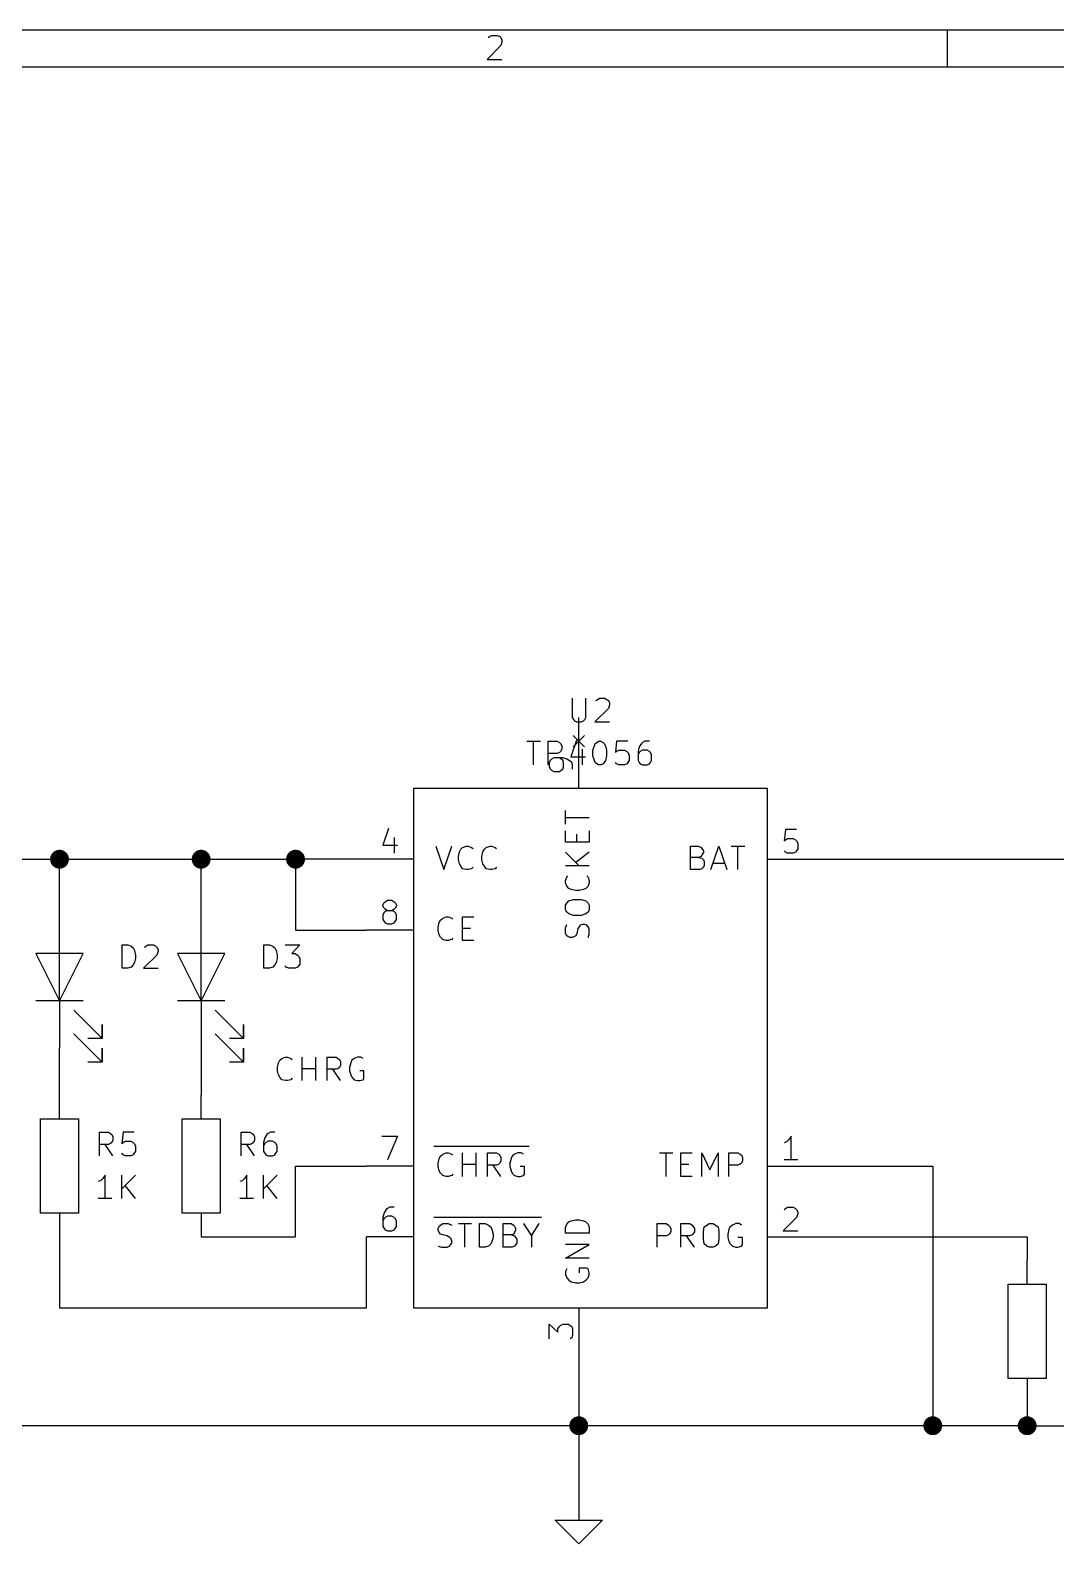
# Model space of a CAD drawing. Extents: x 10 to 410, y -287 to -10.
# Drawn here: x 60.7 to 115.8, y -91.4 to -10 of the extents above; entities that cross this region are included whole.
import ezdxf

# ---------------------------------------------------------------- set-up
doc = ezdxf.new("R2010")
doc.units = 0
doc.header["$MEASUREMENT"] = 0
for name, color, linetype in [('CYAN2', 4, 'CONTINUOUS'), ('GREEN2', 3, 'CONTINUOUS'), ('RED2', 1, 'CONTINUOUS')]:
    doc.layers.add(name, color=color, linetype=linetype)

msp = doc.modelspace()

# ---------------------------------------------------------------- linework, layer by layer
at = {"layer": 'CYAN2', "linetype": 'CONTINUOUS'}
for p, q in [((89.8144, -45.9486), (89.8144, -46.99)), ((90.551, -46.99), (90.551, -45.9486)), ((91.0844, -46.0756), (91.1606, -46.0248)), ((91.1606, -46.0248), (91.2876, -45.9486)), ((91.2876, -45.9486), (91.567, -45.9486)), ((91.567, -45.9486), (91.694, -46.0248)), ((91.694, -46.0248), (91.7702, -46.0756)), ((91.7702, -46.0756), (91.821, -46.2026)), ((91.821, -46.3042), (91.7702, -46.5074)), ((91.821, -46.2026), (91.821, -46.3042)), ((89.8144, -46.99), (89.8906, -47.0916)), ((89.8906, -47.0916), (89.9414, -47.1678)), ((89.9414, -47.1678), (90.0684, -47.2186)), ((90.0684, -47.2186), (90.297, -47.2186)), ((90.297, -47.2186), (90.424, -47.1678)), ((90.424, -47.1678), (90.5002, -47.0916)), ((90.5002, -47.0916), (90.551, -46.99)), ((91.7702, -46.5074), (91.0336, -47.2186)), ((91.0336, -47.2186), (91.821, -47.2186)), ((87.376, -48.26), (88.1126, -48.26)), ((87.7316, -49.53), (87.7316, -48.26)), ((88.519, -49.53), (88.519, -48.26)), ((88.519, -48.26), (89.0016, -48.26)), ((89.0016, -48.26), (89.1286, -48.3362)), ((89.1286, -48.3362), (89.1794, -48.387)), ((89.1794, -48.8188), (89.1286, -48.8696)), ((89.1794, -48.387), (89.2556, -48.514)), ((89.2556, -48.6918), (89.1794, -48.8188)), ((89.2556, -48.514), (89.2556, -48.6918)), ((90.043, -48.2092), (89.7382, -49.0982)), ((90.3478, -48.6918), (90.3478, -49.53)), ((90.932, -48.7426), (91.0082, -48.514)), ((90.932, -49.0474), (90.932, -48.7426)), ((91.0082, -48.514), (91.059, -48.387)), ((91.059, -48.387), (91.1352, -48.3362)), ((91.1352, -48.3362), (91.2368, -48.26)), ((91.2368, -48.26), (91.3638, -48.26)), ((91.3638, -48.26), (91.4908, -48.3362)), ((91.4908, -48.3362), (91.5416, -48.387)), ((91.5416, -48.387), (91.6178, -48.514)), ((91.6178, -48.514), (91.6686, -48.7426)), ((91.6686, -48.7426), (91.6686, -49.0474)), ((92.202, -48.26), (92.1512, -48.8696)), ((92.1512, -48.8696), (92.202, -48.8188)), ((92.8116, -48.26), (92.202, -48.26)), ((92.202, -48.8188), (92.329, -48.7426)), ((92.329, -48.7426), (92.6338, -48.7426)), ((92.6338, -48.7426), (92.7608, -48.8188)), ((92.7608, -48.8188), (92.8116, -48.8696)), ((93.4212, -48.5648), (93.3704, -48.8188)), ((93.3704, -48.8188), (93.3704, -49.3014)), ((93.5482, -48.387), (93.4212, -48.5648)), ((93.472, -48.8188), (93.4212, -48.8696)), ((93.599, -48.7426), (93.472, -48.8188)), ((93.599, -48.3362), (93.5482, -48.387)), ((93.726, -48.26), (93.599, -48.3362)), ((93.853, -48.7426), (93.599, -48.7426)), ((93.98, -48.26), (93.726, -48.26)), ((93.98, -48.8188), (93.853, -48.7426)), ((94.0308, -48.8696), (93.98, -48.8188)), ((89.0016, -48.9204), (88.519, -48.9204)), ((89.1286, -48.8696), (89.0016, -48.9204)), ((89.7382, -49.0982), (90.5256, -49.0982)), ((91.0082, -49.3014), (90.932, -49.0474)), ((91.059, -49.403), (91.0082, -49.3014)), ((91.1352, -49.4792), (91.059, -49.403)), ((91.2368, -49.53), (91.1352, -49.4792)), ((91.3638, -49.53), (91.2368, -49.53)), ((91.4908, -49.4792), (91.3638, -49.53)), ((91.5416, -49.403), (91.4908, -49.4792)), ((91.6178, -49.3014), (91.5416, -49.403)), ((91.6686, -49.0474), (91.6178, -49.3014)), ((92.202, -49.4792), (92.1512, -49.403)), ((92.329, -49.53), (92.202, -49.4792)), ((92.6338, -49.53), (92.329, -49.53)), ((92.7608, -49.4792), (92.6338, -49.53)), ((92.8116, -49.403), (92.7608, -49.4792)), ((92.8116, -48.8696), (92.8878, -48.9966)), ((92.8878, -49.3014), (92.8116, -49.403)), ((92.8878, -48.9966), (92.8878, -49.3014)), ((93.4212, -48.8696), (93.3704, -48.9966)), ((93.3704, -49.3014), (93.4212, -49.403)), ((93.4212, -49.403), (93.472, -49.4792)), ((93.472, -49.4792), (93.599, -49.53)), ((93.599, -49.53), (93.853, -49.53)), ((93.853, -49.53), (93.98, -49.4792)), ((93.98, -49.4792), (94.0308, -49.403)), ((94.0816, -48.9966), (94.0308, -48.8696)), ((94.0308, -49.403), (94.0816, -49.3014)), ((94.0816, -49.3014), (94.0816, -48.9966)), ((89.4588, -52.7304), (89.4588, -51.9938)), ((90.7288, -52.3748), (89.4588, -52.3748)), ((89.4588, -53.6956), (89.4588, -53.086)), ((90.7288, -53.6956), (89.4588, -53.6956)), ((90.0684, -53.6956), (90.0684, -53.2638)), ((90.7288, -53.086), (90.7288, -53.6956)), ((82.4738, -53.8988), (82.9056, -55.1688)), ((82.9056, -55.1688), (83.3374, -53.8988)), ((83.693, -54.4576), (83.7438, -54.2036)), ((83.693, -54.6354), (83.693, -54.4576)), ((83.7438, -54.2036), (83.82, -54.0766)), ((83.82, -54.0766), (83.9216, -53.975)), ((83.9216, -53.975), (84.1248, -53.8988)), ((84.1248, -53.8988), (84.2264, -53.8988)), ((84.2264, -53.8988), (84.4042, -53.975)), ((84.4042, -53.975), (84.4804, -54.0258)), ((84.963, -54.4576), (85.0138, -54.2036)), ((84.963, -54.6354), (84.963, -54.4576)), ((85.0138, -54.2036), (85.09, -54.0766)), ((85.09, -54.0766), (85.1916, -53.975)), ((85.1916, -53.975), (85.3948, -53.8988)), ((85.3948, -53.8988), (85.4964, -53.8988)), ((85.4964, -53.8988), (85.6742, -53.975)), ((85.6742, -53.975), (85.7504, -54.0258)), ((89.4588, -54.229), (90.1954, -54.9656)), ((90.7288, -54.229), (90.0176, -54.7878)), ((96.1898, -55.1688), (96.1898, -53.8988)), ((96.1898, -53.8988), (96.6216, -53.8988)), ((96.6216, -54.5084), (96.1898, -54.5084)), ((96.6216, -53.8988), (96.7486, -53.975)), ((96.7486, -54.4576), (96.6216, -54.5084)), ((96.6216, -54.5084), (96.7994, -54.5592)), ((96.7486, -53.975), (96.7994, -54.0258)), ((96.7994, -54.3814), (96.7486, -54.4576)), ((96.7994, -54.0258), (96.8756, -54.1528)), ((96.8756, -54.2544), (96.7994, -54.3814)), ((96.7994, -54.5592), (96.8756, -54.6354)), ((96.8756, -54.1528), (96.8756, -54.2544)), ((97.282, -55.1688), (97.7138, -53.8988)), ((97.7138, -53.8988), (98.1456, -55.1688)), ((98.3742, -53.8988), (99.1108, -53.8988)), ((98.7298, -55.1688), (98.7298, -53.8988)), ((83.7438, -54.864), (83.693, -54.6354)), ((83.82, -54.991), (83.7438, -54.864)), ((83.9216, -55.118), (83.82, -54.991)), ((84.1248, -55.1688), (83.9216, -55.118)), ((84.2264, -55.1688), (84.1248, -55.1688)), ((84.4042, -55.118), (84.2264, -55.1688)), ((84.4804, -55.0418), (84.4042, -55.118)), ((85.0138, -54.864), (84.963, -54.6354)), ((85.09, -54.991), (85.0138, -54.864)), ((85.1916, -55.118), (85.09, -54.991)), ((85.3948, -55.1688), (85.1916, -55.118)), ((85.4964, -55.1688), (85.3948, -55.1688)), ((85.6742, -55.118), (85.4964, -55.1688)), ((85.7504, -55.0418), (85.6742, -55.118)), ((90.7288, -54.9656), (89.4588, -54.9656)), ((96.6978, -55.1688), (96.1898, -55.1688)), ((96.7994, -55.118), (96.6978, -55.1688)), ((96.8756, -55.0418), (96.7994, -55.118)), ((96.8756, -54.6354), (96.9264, -54.737)), ((96.9264, -54.9402), (96.8756, -55.0418)), ((96.9264, -54.737), (96.9264, -54.9402)), ((97.409, -54.8132), (98.0186, -54.8132)), ((89.4588, -55.753), (89.535, -55.5752)), ((89.4588, -55.88), (89.4588, -55.753)), ((89.535, -56.0578), (89.4588, -55.88)), ((89.535, -55.5752), (89.5858, -55.499)), ((89.6366, -56.1848), (89.535, -56.0578)), ((89.7636, -56.2356), (89.6366, -56.1848)), ((90.551, -56.1848), (90.424, -56.2356)), ((90.678, -56.0578), (90.551, -56.1848)), ((90.6018, -55.499), (90.678, -55.5752)), ((90.678, -55.5752), (90.7288, -55.753)), ((90.7288, -55.88), (90.678, -56.0578)), ((90.7288, -55.753), (90.7288, -55.88)), ((89.4588, -57.0738), (89.535, -56.9722)), ((89.535, -56.9722), (89.6366, -56.8452)), ((89.6366, -56.8452), (89.8906, -56.769)), ((90.0176, -56.2864), (89.7636, -56.2356)), ((89.8906, -56.769), (90.297, -56.769)), ((90.1954, -56.2864), (90.0176, -56.2864)), ((90.424, -56.2356), (90.1954, -56.2864)), ((90.297, -56.769), (90.551, -56.8452)), ((90.551, -56.8452), (90.678, -56.9722)), ((90.678, -56.9722), (90.7288, -57.0738)), ((82.7278, -57.8866), (82.8548, -57.785)), ((82.8548, -57.785), (83.0326, -57.7088)), ((83.0326, -57.7088), (83.1342, -57.7088)), ((83.1342, -57.7088), (83.3374, -57.785)), ((83.3374, -57.785), (83.3882, -57.8358)), ((83.9216, -58.9788), (83.9216, -57.7088)), ((83.9216, -57.7088), (84.5312, -57.7088)), ((89.4588, -57.3278), (89.4588, -57.0738)), ((89.535, -57.4548), (89.4588, -57.3278)), ((89.6366, -57.5564), (89.535, -57.4548)), ((89.8906, -57.6326), (89.6366, -57.5564)), ((90.297, -57.6326), (89.8906, -57.6326)), ((90.551, -57.5564), (90.297, -57.6326)), ((90.678, -57.4548), (90.551, -57.5564)), ((90.7288, -57.3278), (90.678, -57.4548)), ((90.7288, -57.0738), (90.7288, -57.3278)), ((82.6008, -58.2676), (82.6516, -58.0136)), ((82.6008, -58.4454), (82.6008, -58.2676)), ((82.6516, -58.674), (82.6008, -58.4454)), ((82.6516, -58.0136), (82.7278, -57.8866)), ((83.9216, -58.3184), (84.3534, -58.3184)), ((89.4588, -58.293), (89.535, -58.1152)), ((89.4588, -58.5978), (89.4588, -58.293)), ((89.535, -58.7248), (89.4588, -58.5978)), ((90.0684, -58.5978), (90.0176, -58.7248)), ((90.1192, -58.3438), (90.0684, -58.5978)), ((90.1954, -58.2422), (90.1192, -58.3438)), ((90.2462, -58.166), (90.1954, -58.2422)), ((90.3732, -58.1152), (90.2462, -58.166)), ((90.5002, -58.1152), (90.3732, -58.1152)), ((90.6018, -58.166), (90.5002, -58.1152)), ((90.678, -58.2422), (90.6018, -58.166)), ((90.7288, -58.3438), (90.678, -58.2422)), ((90.7288, -58.6486), (90.7288, -58.3438)), ((65.6082, -60.4774), (65.6082, -59.2074)), ((65.6082, -59.2074), (65.913, -59.2074)), ((65.913, -59.2074), (66.0908, -59.2836)), ((66.0908, -59.2836), (66.1924, -59.3852)), ((66.1924, -59.3852), (66.2686, -59.5122)), ((66.802, -59.3344), (66.8782, -59.2836)), ((66.8782, -59.2836), (66.9798, -59.2074)), ((66.9798, -59.2074), (67.2846, -59.2074)), ((67.2846, -59.2074), (67.4116, -59.2836)), ((67.4116, -59.2836), (67.4624, -59.3344)), ((67.4624, -59.3344), (67.5386, -59.4614)), ((73.2282, -60.4774), (73.2282, -59.2074)), ((73.2282, -59.2074), (73.533, -59.2074)), ((73.533, -59.2074), (73.7108, -59.2836)), ((73.7108, -59.2836), (73.8124, -59.3852)), ((73.8124, -59.3852), (73.8886, -59.5122)), ((74.3712, -59.2074), (75.1586, -59.2074)), ((75.1586, -59.2074), (74.7268, -59.69)), ((82.7278, -58.801), (82.6516, -58.674)), ((82.8548, -58.928), (82.7278, -58.801)), ((83.0326, -58.9788), (82.8548, -58.928)), ((83.1342, -58.9788), (83.0326, -58.9788)), ((83.3374, -58.928), (83.1342, -58.9788)), ((83.3882, -58.8518), (83.3374, -58.928)), ((84.5312, -58.9788), (83.9216, -58.9788)), ((89.5858, -58.7756), (89.535, -58.7248)), ((89.7128, -58.8264), (89.5858, -58.7756)), ((89.8144, -58.8264), (89.7128, -58.8264)), ((89.9414, -58.7756), (89.8144, -58.8264)), ((90.0176, -58.7248), (89.9414, -58.7756)), ((90.678, -58.8264), (90.7288, -58.6486)), ((66.2686, -60.1726), (66.1924, -60.2996)), ((66.2686, -59.5122), (66.3194, -59.7662)), ((66.3194, -59.944), (66.2686, -60.1726)), ((66.3194, -59.7662), (66.3194, -59.944)), ((67.4624, -59.7662), (66.7512, -60.4774)), ((67.5386, -59.563), (67.4624, -59.7662)), ((67.5386, -59.4614), (67.5386, -59.563)), ((73.8886, -60.1726), (73.8124, -60.2996)), ((73.8886, -59.5122), (73.9394, -59.7662)), ((73.9394, -59.944), (73.8886, -60.1726)), ((73.9394, -59.7662), (73.9394, -59.944)), ((74.7268, -59.69), (74.9046, -59.69)), ((74.9046, -59.69), (75.0316, -59.7662)), ((75.0316, -59.7662), (75.0824, -59.817)), ((75.0824, -59.817), (75.1586, -59.944)), ((75.1586, -60.2488), (75.0824, -60.3504)), ((75.1586, -59.944), (75.1586, -60.2488)), ((65.913, -60.4774), (65.6082, -60.4774)), ((66.0908, -60.4266), (65.913, -60.4774)), ((66.1924, -60.2996), (66.0908, -60.4266)), ((66.7512, -60.4774), (67.5386, -60.4774)), ((73.533, -60.4774), (73.2282, -60.4774)), ((73.7108, -60.4266), (73.533, -60.4774)), ((73.8124, -60.2996), (73.7108, -60.4266)), ((74.422, -60.4266), (74.3712, -60.3504)), ((74.549, -60.4774), (74.422, -60.4266)), ((74.9046, -60.4774), (74.549, -60.4774)), ((75.0316, -60.4266), (74.9046, -60.4774)), ((75.0824, -60.3504), (75.0316, -60.4266)), ((73.9648, -65.8114), (74.0156, -65.5574)), ((73.9648, -65.9892), (73.9648, -65.8114)), ((74.0156, -65.5574), (74.0918, -65.4304)), ((74.0918, -65.4304), (74.1934, -65.3288)), ((74.1934, -65.3288), (74.3966, -65.2526)), ((74.3966, -65.2526), (74.4982, -65.2526)), ((74.4982, -65.2526), (74.676, -65.3288)), ((74.676, -65.3288), (74.7522, -65.3796)), ((75.2856, -66.5226), (75.2856, -65.2526)), ((75.2856, -65.8622), (76.0222, -65.8622)), ((76.0222, -66.5226), (76.0222, -65.2526)), ((76.6318, -66.5226), (76.6318, -65.2526)), ((76.6318, -65.2526), (77.1144, -65.2526)), ((77.1144, -65.913), (76.6318, -65.913)), ((77.343, -66.5226), (76.9366, -65.913)), ((77.1144, -65.2526), (77.216, -65.3288)), ((77.216, -65.8622), (77.1144, -65.913)), ((77.216, -65.3288), (77.2922, -65.3796)), ((77.2922, -65.8114), (77.216, -65.8622)), ((77.2922, -65.3796), (77.343, -65.5066)), ((77.343, -65.6844), (77.2922, -65.8114)), ((77.343, -65.5066), (77.343, -65.6844)), ((77.9018, -65.5574), (77.8256, -65.8114)), ((77.8256, -65.8114), (77.8256, -65.9892)), ((77.9526, -65.4304), (77.9018, -65.5574)), ((78.0796, -65.3288), (77.9526, -65.4304)), ((78.2574, -65.2526), (78.0796, -65.3288)), ((78.4352, -65.2526), (78.2574, -65.2526)), ((78.5622, -65.3288), (78.4352, -65.2526)), ((74.0156, -66.2178), (73.9648, -65.9892)), ((74.0918, -66.3448), (74.0156, -66.2178)), ((74.1934, -66.4718), (74.0918, -66.3448)), ((74.3966, -66.5226), (74.1934, -66.4718)), ((74.4982, -66.5226), (74.3966, -66.5226)), ((74.676, -66.4718), (74.4982, -66.5226)), ((74.7522, -66.3956), (74.676, -66.4718)), ((77.8256, -65.9892), (77.9018, -66.2178)), ((77.9018, -66.2178), (77.9526, -66.3448)), ((77.9526, -66.3448), (78.0796, -66.4718)), ((78.0796, -66.4718), (78.2574, -66.5226)), ((78.2574, -66.5226), (78.3844, -66.5226)), ((78.613, -65.9892), (78.3844, -65.9892)), ((78.3844, -66.5226), (78.5622, -66.4718)), ((78.5622, -66.4718), (78.613, -66.3956)), ((78.613, -66.3956), (78.613, -65.9892)), ((64.389, -70.5612), (64.389, -69.2912)), ((64.389, -69.2912), (64.8716, -69.2912)), ((64.8716, -69.9516), (64.389, -69.9516)), ((65.1002, -70.5612), (64.6938, -69.9516)), ((64.8716, -69.2912), (64.9732, -69.3674)), ((64.9732, -69.9008), (64.8716, -69.9516)), ((64.9732, -69.3674), (65.0494, -69.4182)), ((65.0494, -69.85), (64.9732, -69.9008)), ((65.0494, -69.4182), (65.1002, -69.5452)), ((65.1002, -69.723), (65.0494, -69.85)), ((65.1002, -69.5452), (65.1002, -69.723)), ((65.659, -69.2912), (65.5828, -69.9008)), ((65.5828, -69.9008), (65.659, -69.85)), ((66.2432, -69.2912), (65.659, -69.2912)), ((65.659, -69.85), (65.7606, -69.7738)), ((65.7606, -69.7738), (66.0654, -69.7738)), ((66.0654, -69.7738), (66.1924, -69.85)), ((66.1924, -69.85), (66.2432, -69.9008)), ((66.2432, -69.9008), (66.3194, -70.0278)), ((66.3194, -70.0278), (66.3194, -70.3326)), ((72.009, -70.5612), (72.009, -69.2912)), ((72.009, -69.2912), (72.4916, -69.2912)), ((72.4916, -69.9516), (72.009, -69.9516)), ((72.7202, -70.5612), (72.3138, -69.9516)), ((72.4916, -69.2912), (72.5932, -69.3674)), ((72.5932, -69.9008), (72.4916, -69.9516)), ((72.5932, -69.3674), (72.6694, -69.4182)), ((72.6694, -69.85), (72.5932, -69.9008)), ((72.6694, -69.4182), (72.7202, -69.5452)), ((72.7202, -69.723), (72.6694, -69.85)), ((72.7202, -69.5452), (72.7202, -69.723)), ((73.279, -69.596), (73.2028, -69.85)), ((73.2028, -69.85), (73.2028, -70.3326)), ((73.279, -69.9008), (73.2028, -70.0278)), ((73.3806, -69.4182), (73.279, -69.596)), ((73.3298, -69.85), (73.279, -69.9008)), ((73.4568, -69.7738), (73.3298, -69.85)), ((73.4568, -69.3674), (73.3806, -69.4182)), ((73.5838, -69.2912), (73.4568, -69.3674)), ((73.6854, -69.7738), (73.4568, -69.7738)), ((73.8124, -69.2912), (73.5838, -69.2912)), ((73.8124, -69.85), (73.6854, -69.7738)), ((73.8632, -69.9008), (73.8124, -69.85)), ((73.9394, -70.0278), (73.8632, -69.9008)), ((73.9394, -70.3326), (73.9394, -70.0278)), ((65.659, -70.5104), (65.5828, -70.4342)), ((65.7606, -70.5612), (65.659, -70.5104)), ((66.0654, -70.5612), (65.7606, -70.5612)), ((66.1924, -70.5104), (66.0654, -70.5612)), ((66.2432, -70.4342), (66.1924, -70.5104)), ((66.3194, -70.3326), (66.2432, -70.4342)), ((73.2028, -70.3326), (73.279, -70.4342)), ((73.279, -70.4342), (73.3298, -70.5104)), ((73.3298, -70.5104), (73.4568, -70.5612)), ((73.4568, -70.5612), (73.6854, -70.5612)), ((73.6854, -70.5612), (73.8124, -70.5104)), ((73.8124, -70.5104), (73.8632, -70.4342)), ((73.8632, -70.4342), (73.9394, -70.3326)), ((82.3722, -70.0532), (83.6422, -70.0532)), ((82.6008, -70.9676), (82.6516, -70.7136)), ((82.6516, -70.7136), (82.7278, -70.5866)), ((82.7278, -70.5866), (82.8548, -70.485)), ((82.8548, -70.485), (83.0326, -70.4088)), ((83.0326, -70.4088), (83.1342, -70.4088)), ((83.1342, -70.4088), (83.3374, -70.485)), ((83.3374, -70.485), (83.3882, -70.5358)), ((83.6422, -70.0532), (84.963, -70.0532)), ((83.9216, -71.6788), (83.9216, -70.4088)), ((84.6582, -71.6788), (84.6582, -70.4088)), ((84.963, -70.0532), (86.233, -70.0532)), ((85.2678, -71.6788), (85.2678, -70.4088)), ((85.2678, -70.4088), (85.7504, -70.4088)), ((85.7504, -70.4088), (85.8774, -70.485)), ((85.8774, -70.485), (85.9282, -70.5358)), ((85.9282, -70.5358), (85.979, -70.6628)), ((85.979, -70.8406), (85.9282, -70.9676)), ((85.979, -70.6628), (85.979, -70.8406)), ((86.233, -70.0532), (87.503, -70.0532)), ((86.5378, -70.7136), (86.4616, -70.9676)), ((86.5886, -70.5866), (86.5378, -70.7136)), ((86.7156, -70.485), (86.5886, -70.5866)), ((86.8934, -70.4088), (86.7156, -70.485)), ((87.0712, -70.4088), (86.8934, -70.4088)), ((87.1982, -70.485), (87.0712, -70.4088)), ((94.5134, -70.4088), (95.2246, -70.4088)), ((94.869, -71.6788), (94.869, -70.4088)), ((95.6564, -71.6788), (95.6564, -70.4088)), ((95.6564, -70.4088), (96.266, -70.4088)), ((96.7994, -71.6788), (96.7994, -70.4088)), ((96.7994, -70.4088), (97.2312, -71.3232)), ((97.2312, -71.3232), (97.663, -70.4088)), ((97.663, -70.4088), (97.663, -71.6788)), ((98.2472, -71.6788), (98.2472, -70.4088)), ((98.2472, -70.4088), (98.7298, -70.4088)), ((98.7298, -70.4088), (98.8568, -70.485)), ((98.8568, -70.485), (98.933, -70.5358)), ((98.933, -70.5358), (98.9838, -70.6628)), ((98.9838, -70.8406), (98.933, -70.9676)), ((98.9838, -70.6628), (98.9838, -70.8406)), ((64.6938, -71.6026), (64.5668, -71.7804)), ((64.6938, -72.8726), (64.6938, -71.6026)), ((65.5828, -72.8726), (65.5828, -71.6026)), ((66.3194, -71.6026), (65.5828, -72.3392)), ((72.3138, -71.6026), (72.1868, -71.7804)), ((72.3138, -72.8726), (72.3138, -71.6026)), ((73.2028, -72.8726), (73.2028, -71.6026)), ((73.9394, -71.6026), (73.2028, -72.3392)), ((82.6008, -71.1454), (82.6008, -70.9676)), ((82.6516, -71.374), (82.6008, -71.1454)), ((82.7278, -71.501), (82.6516, -71.374)), ((82.8548, -71.628), (82.7278, -71.501)), ((83.0326, -71.6788), (82.8548, -71.628)), ((83.3374, -71.628), (83.1342, -71.6788)), ((83.3882, -71.5518), (83.3374, -71.628)), ((83.9216, -71.0184), (84.6582, -71.0184)), ((85.7504, -71.0692), (85.2678, -71.0692)), ((85.979, -71.6788), (85.5726, -71.0692)), ((85.8774, -71.0184), (85.7504, -71.0692)), ((85.9282, -70.9676), (85.8774, -71.0184)), ((86.4616, -70.9676), (86.4616, -71.1454)), ((86.4616, -71.1454), (86.5378, -71.374)), ((86.5378, -71.374), (86.5886, -71.501)), ((86.5886, -71.501), (86.7156, -71.628)), ((86.7156, -71.628), (86.8934, -71.6788)), ((87.249, -71.1454), (87.0204, -71.1454)), ((87.0204, -71.6788), (87.1982, -71.628)), ((87.1982, -71.628), (87.249, -71.5518)), ((87.249, -71.5518), (87.249, -71.1454)), ((95.6564, -71.0184), (96.0882, -71.0184)), ((98.7298, -71.0692), (98.2472, -71.0692)), ((98.8568, -71.0184), (98.7298, -71.0692)), ((98.933, -70.9676), (98.8568, -71.0184)), ((64.4398, -71.9074), (64.3128, -71.9582)), ((64.5668, -71.7804), (64.4398, -71.9074)), ((66.3194, -72.8726), (65.7606, -72.1614)), ((72.0598, -71.9074), (71.9328, -71.9582)), ((72.1868, -71.7804), (72.0598, -71.9074)), ((73.9394, -72.8726), (73.3806, -72.1614)), ((83.1342, -71.6788), (83.0326, -71.6788)), ((86.8934, -71.6788), (87.0204, -71.6788)), ((96.266, -71.6788), (95.6564, -71.6788)), ((65.0494, -72.8726), (64.3128, -72.8726)), ((72.6694, -72.8726), (71.9328, -72.8726)), ((82.3722, -73.8632), (83.566, -73.8632)), ((83.566, -73.8632), (84.5312, -73.8632)), ((84.5312, -73.8632), (85.8012, -73.8632)), ((85.8012, -73.8632), (87.0712, -73.8632)), ((87.0712, -73.8632), (88.1634, -73.8632)), ((89.6366, -74.1172), (89.7636, -74.0664)), ((89.7636, -74.0664), (90.0176, -74.0156)), ((90.0176, -74.0156), (90.1954, -74.0156)), ((90.1954, -74.0156), (90.424, -74.0664)), ((90.424, -74.0664), (90.551, -74.1172)), ((82.6008, -74.4728), (82.6516, -74.3458)), ((82.6008, -74.5744), (82.6008, -74.4728)), ((82.6516, -74.7014), (82.6008, -74.5744)), ((82.6516, -74.3458), (82.7278, -74.295)), ((82.7278, -74.7776), (82.6516, -74.7014)), ((82.7278, -74.295), (82.8548, -74.2188)), ((82.8548, -74.8284), (82.7278, -74.7776)), ((82.8548, -74.2188), (83.1342, -74.2188)), ((83.0834, -74.8792), (82.8548, -74.8284)), ((83.2104, -74.9554), (83.0834, -74.8792)), ((83.1342, -74.2188), (83.3374, -74.295)), ((83.693, -74.2188), (84.4042, -74.2188)), ((84.0486, -75.4888), (84.0486, -74.2188)), ((84.836, -75.4888), (84.836, -74.2188)), ((84.836, -74.2188), (85.1408, -74.2188)), ((85.1408, -74.2188), (85.3186, -74.295)), ((85.3186, -74.295), (85.4456, -74.3966)), ((85.4456, -74.3966), (85.4964, -74.5236)), ((85.4964, -74.5236), (85.5726, -74.7776)), ((85.5726, -74.7776), (85.5726, -74.9554)), ((86.106, -75.4888), (86.106, -74.2188)), ((86.106, -74.2188), (86.5378, -74.2188)), ((86.5378, -74.8284), (86.106, -74.8284)), ((86.5378, -74.2188), (86.6648, -74.295)), ((86.6648, -74.7776), (86.5378, -74.8284)), ((86.5378, -74.8284), (86.7156, -74.8792)), ((86.6648, -74.295), (86.7156, -74.3458)), ((86.7156, -74.7014), (86.6648, -74.7776)), ((86.7156, -74.3458), (86.7664, -74.4728)), ((86.7664, -74.5744), (86.7156, -74.7014)), ((86.7156, -74.8792), (86.7664, -74.9554)), ((86.7664, -74.4728), (86.7664, -74.5744)), ((87.1982, -74.2188), (87.63, -74.8792)), ((87.63, -74.8792), (88.0364, -74.2188)), ((87.63, -74.8792), (87.63, -75.4888)), ((89.4588, -74.422), (89.535, -74.2442)), ((89.4588, -74.7268), (89.4588, -74.422)), ((90.7288, -74.7268), (89.4588, -74.7268)), ((89.535, -74.2442), (89.6366, -74.1172)), ((90.551, -74.1172), (90.678, -74.2442)), ((90.678, -74.2442), (90.7288, -74.422)), ((90.7288, -74.422), (90.7288, -74.7268)), ((94.3864, -75.4888), (94.3864, -74.2188)), ((94.3864, -74.2188), (94.869, -74.2188)), ((94.869, -74.8792), (94.3864, -74.8792)), ((94.869, -74.2188), (94.996, -74.295)), ((94.996, -74.8284), (94.869, -74.8792)), ((94.996, -74.295), (95.0468, -74.3458)), ((95.0468, -74.7776), (94.996, -74.8284)), ((95.0468, -74.3458), (95.123, -74.4728)), ((95.123, -74.6506), (95.0468, -74.7776)), ((95.123, -74.4728), (95.123, -74.6506)), ((95.6564, -75.4888), (95.6564, -74.2188)), ((95.6564, -74.2188), (96.139, -74.2188)), ((96.139, -74.8792), (95.6564, -74.8792)), ((96.393, -75.4888), (95.9612, -74.8792)), ((96.139, -74.2188), (96.266, -74.295)), ((96.266, -74.8284), (96.139, -74.8792)), ((96.266, -74.295), (96.3168, -74.3458)), ((96.3168, -74.7776), (96.266, -74.8284)), ((96.3168, -74.3458), (96.393, -74.4728)), ((96.393, -74.6506), (96.3168, -74.7776)), ((96.393, -74.4728), (96.393, -74.6506)), ((96.8756, -74.6506), (96.9264, -74.3966)), ((96.8756, -75.057), (96.8756, -74.6506)), ((96.9264, -74.3966), (97.0534, -74.295)), ((97.0534, -74.295), (97.1804, -74.2188)), ((97.1804, -74.2188), (97.409, -74.2188)), ((97.409, -74.2188), (97.536, -74.295)), ((97.536, -74.295), (97.663, -74.3966)), ((97.663, -74.3966), (97.7138, -74.6506)), ((97.7138, -74.6506), (97.7138, -75.057)), ((98.2472, -74.5236), (98.1964, -74.7776)), ((98.1964, -74.7776), (98.1964, -74.9554)), ((98.3234, -74.3966), (98.2472, -74.5236)), ((98.4504, -74.295), (98.3234, -74.3966)), ((98.6282, -74.2188), (98.4504, -74.295)), ((98.806, -74.2188), (98.6282, -74.2188)), ((98.933, -74.295), (98.806, -74.2188)), ((82.6008, -75.438), (82.7786, -75.4888)), ((82.7786, -75.4888), (83.0834, -75.4888)), ((83.0834, -75.4888), (83.2104, -75.438)), ((83.2612, -75.0062), (83.2104, -74.9554)), ((83.2104, -75.438), (83.2612, -75.3618)), ((83.3374, -75.1332), (83.2612, -75.0062)), ((83.2612, -75.3618), (83.3374, -75.2602)), ((83.3374, -75.2602), (83.3374, -75.1332)), ((85.1408, -75.4888), (84.836, -75.4888)), ((85.3186, -75.438), (85.1408, -75.4888)), ((85.4456, -75.311), (85.3186, -75.438)), ((85.4964, -75.184), (85.4456, -75.311)), ((85.5726, -74.9554), (85.4964, -75.184)), ((86.5886, -75.4888), (86.106, -75.4888)), ((86.7156, -75.438), (86.5886, -75.4888)), ((86.7664, -75.3618), (86.7156, -75.438)), ((86.7664, -74.9554), (86.8426, -75.057)), ((86.8426, -75.2602), (86.7664, -75.3618)), ((86.8426, -75.057), (86.8426, -75.2602)), ((89.4588, -76.073), (90.7288, -75.3364)), ((90.7288, -75.3364), (89.4588, -75.3364)), ((96.9264, -75.311), (96.8756, -75.057)), ((97.0534, -75.438), (96.9264, -75.311)), ((97.1804, -75.4888), (97.0534, -75.438)), ((97.409, -75.4888), (97.1804, -75.4888)), ((97.536, -75.438), (97.409, -75.4888)), ((97.663, -75.311), (97.536, -75.438)), ((97.7138, -75.057), (97.663, -75.311)), ((98.1964, -74.9554), (98.2472, -75.184)), ((98.2472, -75.184), (98.3234, -75.311)), ((98.3234, -75.311), (98.4504, -75.438)), ((98.4504, -75.438), (98.6282, -75.4888)), ((98.6282, -75.4888), (98.7298, -75.4888)), ((98.9838, -74.9554), (98.7298, -74.9554)), ((98.7298, -75.4888), (98.933, -75.438)), ((98.933, -75.438), (98.9838, -75.3618)), ((98.9838, -75.3618), (98.9838, -74.9554)), ((90.7288, -76.073), (89.4588, -76.073)), ((89.535, -76.6572), (89.4588, -76.7842)), ((89.4588, -76.7842), (89.4588, -76.962)), ((89.4588, -76.962), (89.535, -77.1398)), ((89.535, -77.1398), (89.6366, -77.2668)), ((89.6366, -77.2668), (89.7636, -77.343)), ((89.7636, -77.343), (90.0176, -77.3938)), ((90.6018, -76.6064), (90.1954, -76.6064)), ((90.1954, -76.6064), (90.1954, -76.8604)), ((90.1954, -77.3938), (90.424, -77.343)), ((90.424, -77.343), (90.551, -77.2668)), ((90.551, -77.2668), (90.678, -77.1398)), ((90.678, -76.6572), (90.6018, -76.6064)), ((90.7288, -76.8604), (90.678, -76.6572)), ((90.678, -77.1398), (90.7288, -76.962)), ((90.7288, -76.962), (90.7288, -76.8604)), ((90.0176, -77.3938), (90.1954, -77.3938))]:
    msp.add_line(p, q, dxfattribs=at)
at = {"layer": 'GREEN2', "linetype": 'CONTINUOUS'}
for p, q in [((90.17, -48.26), (90.17, -46.99)), ((53.34, -54.61), (62.23, -54.61)), ((62.23, -57.15), (62.23, -54.61)), ((62.23, -54.61), (69.85, -54.61)), ((69.85, -57.15), (69.85, -54.61)), ((69.85, -54.61), (74.93, -54.61)), ((78.74, -54.61), (74.93, -54.61)), ((74.93, -54.61), (74.93, -58.42)), ((102.87, -54.61), (124.46, -54.61)), ((74.93, -58.42), (78.74, -58.42)), ((62.23, -67.31), (62.23, -64.77)), ((69.85, -64.77), (69.85, -67.31)), ((74.93, -74.93), (74.93, -71.12)), ((74.93, -71.12), (78.74, -71.12)), ((102.87, -71.12), (109.22, -71.12)), ((109.22, -71.12), (109.22, -85.09)), ((62.23, -74.93), (62.23, -78.74)), ((69.85, -74.93), (74.93, -74.93)), ((78.74, -78.74), (78.74, -74.93)), ((102.87, -74.93), (114.3, -74.93)), ((114.3, -74.93), (114.3, -76.2)), ((62.23, -78.74), (78.74, -78.74)), ((90.17, -81.28), (90.17, -85.09)), ((114.3, -83.82), (114.3, -85.09)), ((90.17, -85.09), (53.34, -85.09)), ((109.22, -85.09), (90.17, -85.09)), ((90.17, -85.09), (90.17, -88.9)), ((114.3, -85.09), (109.22, -85.09)), ((114.3, -85.09), (124.46, -85.09))]:
    msp.add_line(p, q, dxfattribs=at)
at = {"layer": 'GREEN2', "const_width": 0.508}
for points in [[(61.976, -54.61, 1), (62.484, -54.61, 1)], [(69.596, -54.61, 1), (70.104, -54.61, 1)], [(74.676, -54.61, 1), (75.184, -54.61, 1)], [(89.916, -85.09, 1), (90.424, -85.09, 1)], [(108.966, -85.09, 1), (109.474, -85.09, 1)], [(114.046, -85.09, 1), (114.554, -85.09, 1)]]:
    msp.add_lwpolyline(points, format="xyb", close=True, dxfattribs=at)
at = {"layer": 'RED2', "linetype": 'CONTINUOUS'}
for p, q in [((409.981, -10.0076), (10.0076, -10.0076)), ((85.2932, -10.3886), (85.3694, -10.3378)), ((85.3694, -10.3378), (85.4964, -10.287)), ((85.4964, -10.287), (85.8012, -10.287)), ((85.8012, -10.287), (85.9282, -10.3378)), ((85.9282, -10.3378), (85.979, -10.3886)), ((85.979, -10.3886), (86.0298, -10.5156)), ((86.0298, -10.5156), (86.0298, -10.6426)), ((110.007, -11.9888), (110.007, -10.0076)), ((85.979, -10.8204), (85.2424, -11.5824)), ((86.0298, -10.6426), (85.979, -10.8204)), ((408, -11.9888), (11.9888, -11.9888)), ((85.2424, -11.5824), (86.0298, -11.5824)), ((89.8652, -47.9552), (90.4748, -48.5648)), ((90.4748, -47.9552), (89.8652, -48.5648)), ((90.17, -50.8), (90.17, -48.26)), ((88.646, -49.276), (88.5698, -49.403)), ((88.5698, -49.403), (88.5698, -49.6316)), ((88.5698, -49.6316), (88.646, -49.7586)), ((88.6968, -49.2252), (88.646, -49.276)), ((88.8238, -49.149), (88.6968, -49.2252)), ((89.3064, -49.149), (88.8238, -49.149)), ((89.2302, -49.2252), (89.1286, -49.149)), ((89.3064, -49.276), (89.2302, -49.2252)), ((89.535, -49.2252), (89.3064, -49.149)), ((89.3572, -49.403), (89.3064, -49.276)), ((89.3064, -49.7586), (89.3572, -49.6316)), ((89.3572, -49.6316), (89.3572, -49.403)), ((89.7128, -49.3268), (89.535, -49.2252)), ((89.789, -49.403), (89.7128, -49.3268)), ((89.8398, -49.53), (89.789, -49.403)), ((89.8398, -49.7586), (89.8398, -49.53)), ((88.646, -49.7586), (88.6968, -49.8094)), ((88.6968, -49.8094), (88.8238, -49.8856)), ((88.8238, -49.8856), (89.1286, -49.8856)), ((89.1286, -49.8856), (89.2302, -49.8094)), ((89.2302, -49.8094), (89.3064, -49.7586)), ((81.28, -50.8), (81.28, -78.74)), ((100.33, -50.8), (81.28, -50.8)), ((100.33, -78.74), (100.33, -50.8)), ((79.9338, -52.959), (79.629, -53.848)), ((80.2386, -53.4416), (80.2386, -54.2798)), ((101.295, -53.0098), (101.219, -53.6194)), ((101.219, -53.6194), (101.295, -53.5686)), ((101.879, -53.0098), (101.295, -53.0098)), ((101.295, -53.5686), (101.397, -53.4924)), ((101.397, -53.4924), (101.702, -53.4924)), ((101.702, -53.4924), (101.829, -53.5686)), ((101.829, -53.5686), (101.879, -53.6194)), ((101.879, -53.6194), (101.956, -53.7464)), ((79.629, -53.848), (80.4164, -53.848)), ((101.295, -54.229), (101.219, -54.1528)), ((101.397, -54.2798), (101.295, -54.229)), ((101.702, -54.2798), (101.397, -54.2798)), ((101.829, -54.229), (101.702, -54.2798)), ((101.879, -54.1528), (101.829, -54.229)), ((101.956, -54.0512), (101.879, -54.1528)), ((101.956, -53.7464), (101.956, -54.0512)), ((81.28, -54.61), (78.74, -54.61)), ((100.33, -54.61), (102.87, -54.61)), ((79.629, -57.0738), (79.7052, -56.9468)), ((79.7052, -56.9468), (79.756, -56.896)), ((79.756, -56.896), (79.883, -56.8198)), ((79.883, -56.8198), (80.1116, -56.8198)), ((80.1116, -56.8198), (80.2386, -56.896)), ((80.2386, -56.896), (80.2894, -56.9468)), ((80.2894, -56.9468), (80.3656, -57.0738)), ((62.23, -59.69), (62.23, -57.15)), ((69.85, -59.69), (69.85, -57.15)), ((79.629, -57.1246), (79.629, -57.0738)), ((79.7052, -57.2516), (79.629, -57.1246)), ((79.7052, -57.4802), (79.629, -57.6072)), ((79.629, -57.6072), (79.629, -57.8612)), ((79.756, -57.3024), (79.7052, -57.2516)), ((79.756, -57.4294), (79.7052, -57.4802)), ((79.883, -57.3786), (79.756, -57.3024)), ((79.883, -57.3786), (79.756, -57.4294)), ((80.1116, -57.3786), (79.883, -57.3786)), ((80.2386, -57.3024), (80.1116, -57.3786)), ((80.2386, -57.4294), (80.1116, -57.3786)), ((80.2894, -57.2516), (80.2386, -57.3024)), ((80.2894, -57.4802), (80.2386, -57.4294)), ((80.3656, -57.1246), (80.2894, -57.2516)), ((80.3656, -57.6072), (80.2894, -57.4802)), ((80.3656, -57.0738), (80.3656, -57.1246)), ((80.3656, -57.8612), (80.3656, -57.6072)), ((81.28, -58.42), (78.74, -58.42)), ((79.629, -57.8612), (79.7052, -57.9628)), ((79.7052, -57.9628), (79.756, -58.039)), ((79.756, -58.039), (79.883, -58.0898)), ((79.883, -58.0898), (80.1116, -58.0898)), ((80.1116, -58.0898), (80.2386, -58.039)), ((80.2386, -58.039), (80.2894, -57.9628)), ((80.2894, -57.9628), (80.3656, -57.8612)), ((63.5, -59.69), (60.96, -59.69)), ((60.96, -59.69), (62.23, -62.23)), ((62.23, -62.23), (62.23, -59.69)), ((62.23, -62.23), (63.5, -59.69)), ((71.12, -59.69), (68.58, -59.69)), ((68.58, -59.69), (69.85, -62.23)), ((69.85, -62.23), (69.85, -59.69)), ((69.85, -62.23), (71.12, -59.69)), ((63.5, -62.23), (60.96, -62.23)), ((62.23, -62.23), (62.23, -64.77)), ((71.12, -62.23), (68.58, -62.23)), ((69.85, -62.23), (69.85, -64.77)), ((62.992, -62.738), (64.516, -64.262)), ((64.516, -64.262), (64.516, -63.5)), ((64.516, -63.5), (64.516, -64.262)), ((70.612, -62.738), (72.136, -64.262)), ((72.136, -64.262), (72.136, -63.5)), ((72.136, -63.5), (72.136, -64.262)), ((62.992, -64.008), (64.516, -65.532)), ((64.516, -64.262), (63.754, -64.262)), ((70.612, -64.008), (72.136, -65.532)), ((72.136, -64.262), (71.374, -64.262)), ((64.516, -65.532), (64.516, -64.77)), ((64.516, -64.77), (64.516, -65.532)), ((72.136, -65.532), (72.136, -64.77)), ((72.136, -64.77), (72.136, -65.532)), ((64.516, -65.532), (63.754, -65.532)), ((72.136, -65.532), (71.374, -65.532)), ((62.23, -68.58), (62.23, -67.31)), ((69.85, -68.58), (69.85, -67.31)), ((61.214, -73.66), (61.214, -68.58)), ((61.214, -68.58), (63.246, -68.58)), ((63.246, -68.58), (63.246, -73.66)), ((68.834, -73.66), (68.834, -68.58)), ((68.834, -68.58), (70.866, -68.58)), ((70.866, -68.58), (70.866, -73.66)), ((79.5782, -69.5198), (80.4164, -69.5198)), ((80.4164, -69.5198), (79.883, -70.7898)), ((101.346, -69.8246), (101.219, -69.8754)), ((101.473, -69.6976), (101.346, -69.8246)), ((101.6, -69.5198), (101.473, -69.6976)), ((101.6, -70.7898), (101.6, -69.5198)), ((101.956, -70.7898), (101.219, -70.7898)), ((81.28, -71.12), (78.74, -71.12)), ((100.33, -71.12), (102.87, -71.12)), ((63.246, -73.66), (61.214, -73.66)), ((62.23, -73.66), (62.23, -74.93)), ((70.866, -73.66), (68.834, -73.66)), ((69.85, -73.66), (69.85, -74.93)), ((79.7052, -73.6346), (79.629, -73.8886)), ((79.629, -73.8886), (79.629, -74.3712)), ((79.7052, -73.9394), (79.629, -74.0664)), ((79.8068, -73.4568), (79.7052, -73.6346)), ((79.756, -73.8886), (79.7052, -73.9394)), ((79.883, -73.8124), (79.756, -73.8886)), ((79.883, -73.406), (79.8068, -73.4568)), ((80.01, -73.3298), (79.883, -73.406)), ((80.1116, -73.8124), (79.883, -73.8124)), ((80.2386, -73.3298), (80.01, -73.3298)), ((80.2386, -73.8886), (80.1116, -73.8124)), ((80.2894, -73.9394), (80.2386, -73.8886)), ((80.3656, -74.0664), (80.2894, -73.9394)), ((80.3656, -74.3712), (80.3656, -74.0664)), ((101.879, -73.8886), (101.168, -74.5998)), ((101.219, -73.4568), (101.295, -73.406)), ((101.295, -73.406), (101.397, -73.3298)), ((101.397, -73.3298), (101.702, -73.3298)), ((101.702, -73.3298), (101.829, -73.406)), ((101.829, -73.406), (101.879, -73.4568)), ((101.879, -73.4568), (101.956, -73.5838)), ((101.956, -73.6854), (101.879, -73.8886)), ((101.956, -73.5838), (101.956, -73.6854)), ((79.629, -74.3712), (79.7052, -74.4728)), ((79.7052, -74.4728), (79.756, -74.549)), ((79.756, -74.549), (79.883, -74.5998)), ((79.883, -74.5998), (80.1116, -74.5998)), ((80.1116, -74.5998), (80.2386, -74.549)), ((80.2386, -74.549), (80.2894, -74.4728)), ((80.2894, -74.4728), (80.3656, -74.3712)), ((101.168, -74.5998), (101.956, -74.5998)), ((81.28, -74.93), (78.74, -74.93)), ((100.33, -74.93), (102.87, -74.93)), ((114.3, -77.47), (114.3, -76.2)), ((113.284, -82.55), (113.284, -77.47)), ((113.284, -77.47), (115.316, -77.47)), ((115.316, -77.47), (115.316, -82.55)), ((81.28, -78.74), (100.33, -78.74)), ((90.17, -78.74), (90.17, -81.28)), ((88.5698, -80.4164), (88.5698, -79.629)), ((88.5698, -79.629), (89.0524, -80.0608)), ((89.0524, -79.883), (89.1286, -79.756)), ((89.1286, -79.756), (89.1794, -79.7052)), ((89.1794, -79.7052), (89.3064, -79.629)), ((89.3064, -79.629), (89.6112, -79.629)), ((89.6112, -79.629), (89.7128, -79.7052)), ((89.7128, -79.7052), (89.789, -79.756)), ((89.789, -79.756), (89.8398, -79.883)), ((89.0524, -80.0608), (89.0524, -79.883)), ((89.789, -80.3656), (89.7128, -80.4164)), ((89.8398, -80.2386), (89.789, -80.3656)), ((89.8398, -79.883), (89.8398, -80.2386)), ((115.316, -82.55), (113.284, -82.55)), ((114.3, -82.55), (114.3, -83.82)), ((90.17, -88.9), (90.17, -90.17)), ((90.17, -91.44), (88.9, -90.17)), ((88.9, -90.17), (90.17, -90.17)), ((90.17, -90.17), (91.44, -90.17)), ((91.44, -90.17), (90.17, -91.44))]:
    msp.add_line(p, q, dxfattribs=at)

doc.saveas('drawing.dxf')
